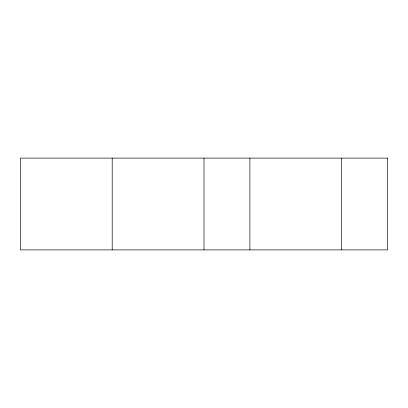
<?xml version="1.0" encoding="UTF-8"?>
<svg xmlns="http://www.w3.org/2000/svg" width="408" height="408" viewBox="0 0 408 408"><rect width="100%" height="100%" fill="white"/><g stroke="black" fill="none" stroke-linecap="round" stroke-linejoin="round"><path stroke-width="0.61" d="M341.7 158.1L341.7 249.9M249.9 158.1L249.9 249.9M204 158.1L204 249.9M112.2 158.1L112.2 249.9M387.6 158.1L20.4 158.1L20.4 249.9L387.6 249.9L387.6 158.1"/></g></svg>
